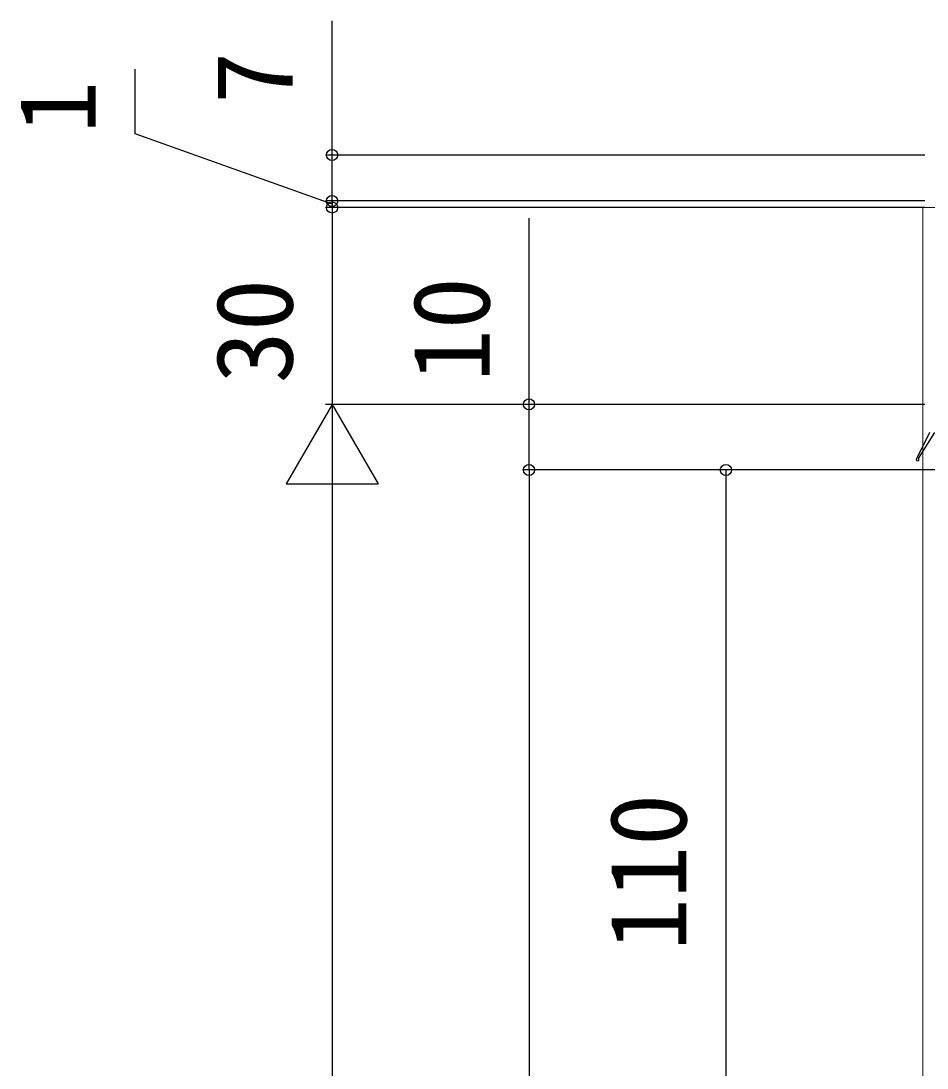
# Model space of a CAD drawing. Units: millimetres, scale not verified. Extents: x -700 to 700, y -1044 to 1037.
# Drawn here: x -213.4 to -75.3, y 457.2 to 616.7 of the extents above; entities that cross this region are included whole.
import ezdxf
from ezdxf.enums import TextEntityAlignment as Align

# ---------------------------------------------------------------- set-up
doc = ezdxf.new("R2010")
doc.units = ezdxf.units.MM
doc.header["$LTSCALE"] = 6
doc.layers.add('0-5_YKK_12', color=2, linetype='Continuous', lineweight=18)
doc.layers.add('0-6_YKK_13', color=4, linetype='Continuous')
doc.layers.add('0-7_YKK_D', color=6, linetype='Continuous')
doc.styles.add('ＭＳ ゴシック', font='')
doc.styles.get('ＭＳ ゴシック').set_extended_font_data('MS Gothic')

msp = doc.modelspace()

# ---------------------------------------------------------------- linework, layer by layer
at = {"layer": '0-5_YKK_12'}
for p, q in [((-75.998, 588.3), (-75.998, 294.8)), ((-72.779, 588.3), (-75.998, 588.3))]:
    msp.add_line(p, q, dxfattribs=at)
at = {"layer": '0-6_YKK_13'}
for p, q in [((-75, 554), (-76.977, 549.988)), ((-74.2, 554), (-76.697, 550.073))]:
    msp.add_line(p, q, dxfattribs=at)
msp.add_arc((-76.797, 549.9), 0.2, 153.76998, 60, dxfattribs=at)
at = {"layer": '0-7_YKK_D'}
for p, q in [((-75.7, 596.3), (-167, 596.3)), ((-166, 589.3), (-166, 592.7)), ((-75.7, 589.3), (-167, 589.3)), ((-75.7, 589.3), (-167, 589.3)), ((-166, 589.3), (-166, 588.3)), ((-166, 589.3), (-166, 588.3)), ((-75.7, 588.3), (-167, 588.3)), ((-75.7, 588.3), (-167, 588.3)), ((-166, 588.3), (-166, 584.9)), ((-166, 588.3), (-166, 558.3)), ((-166, 558.3), (-173, 546.176)), ((-75.7, 558.3), (-167, 558.3)), ((-75.7, 558.3), (-167, 558.3)), ((-166, 558.3), (-159, 546.176)), ((-166, 558.3), (-166, 534.051)), ((-75.7, 558.3), (-137, 558.3)), ((-73, 548.302), (-137, 548.302)), ((-73, 548.302), (-137, 548.302)), ((-136, 548.302), (-136, 17.3)), ((-73, 548.302), (-107, 548.302)), ((-106, 548.302), (-106, 438.302)), ((-173, 546.176), (-159, 546.176)), ((-166, 544.3), (-166, 2.3))]:
    msp.add_line(p, q, dxfattribs=at)
for points in [[(-166, 589.3), (-166, 596.3), (-166, 616.736)], [(-166, 588.8), (-196, 599.55), (-196, 609.369)], [(-136, 548.302), (-136, 558.3), (-136, 586.7)]]:
    msp.add_lwpolyline(points, dxfattribs=at)
for centre in [(-166, 596.3), (-166, 589.3), (-166, 589.3), (-166, 588.3), (-166, 588.3), (-136, 558.3), (-136, 548.302), (-136, 548.302), (-106, 548.302)]:
    msp.add_circle(centre, 0.85, dxfattribs=at)

# ---------------------------------------------------------------- texts
at = {"layer": '0-7_YKK_D', "style": 'ＭＳ ゴシック'}
for s, p in [('7', (-168.5, 604.055)), ('1', (-198.5, 599.596)), ('30', (-168.5, 561.482)), ('10', (-138.5, 561.745)), ('110', (-108.5, 475.03))]:
    msp.add_text(s, height=11.73, rotation=90, dxfattribs=at).set_placement(p, align=Align.BOTTOM_LEFT)

doc.saveas('drawing.dxf')
